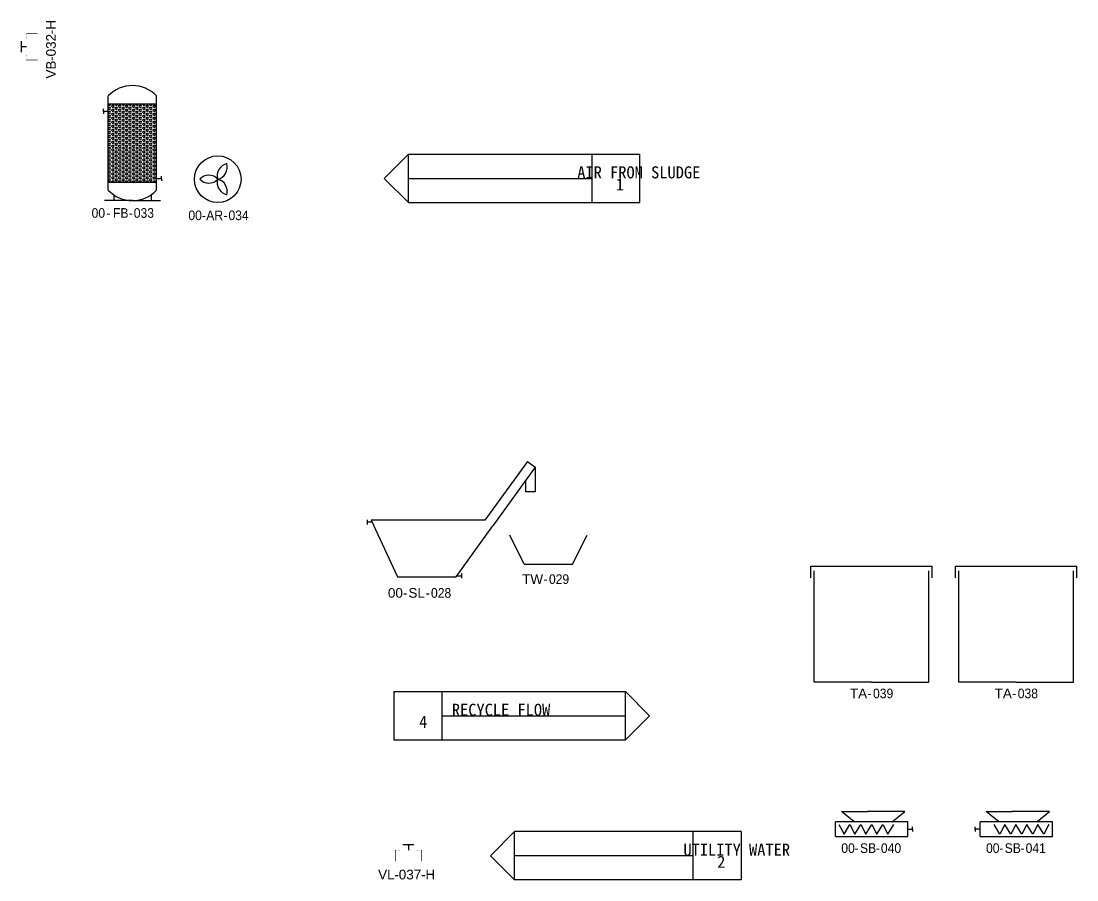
# Model space of a CAD drawing. Header units: millimetres. Extents: x 0 to 12089, y -479 to 374.
# Drawn here: x 319.7 to 538.6, y 49 to 226.9 of the extents above; entities that cross this region are included whole.
import ezdxf
from ezdxf.enums import TextEntityAlignment as Align

# ---------------------------------------------------------------- set-up
doc = ezdxf.new("R2018")
doc.units = ezdxf.units.MM
doc.header["$LTSCALE"] = 0.25
doc.set_wipeout_variables(frame=1)
for name, color, linetype, lineweight, true_color in [('equipment', 5, 'Continuous', 25, 0x0000ff), ('Text', 7, 'Continuous', 25, 0xffffff), ('valve', 7, 'Continuous', 25, 0xffffff)]:
    doc.layers.add(name, color=color, linetype=linetype, lineweight=lineweight, true_color=true_color)
doc.styles.add('FlareSeparator$0$Organica', font='arial.ttf')
doc.styles.add('Organica', font='arial.ttf')
doc.styles.add('PDBlowerVFDdrive_BlowerMBR_Tank$0$Organica', font='arial.ttf')
doc.styles.get("Standard").update_dxf_attribs({"font": 'arial.ttf'})
doc.styles.add('WasteContainer_Screeningcontainer_SB$0$Organica', font='arial.ttf')

# ---------------------------------------------------------------- blocks, each defined once
blk = doc.blocks.new('*U106')
blk.add_circle((0, 10.49), 4.84)
for centre, start, end in [((2.45, 11.23), 103.3642, 196.6358), ((-0.59, 12.98), 283.3642, 16.6358), ((-1.86, 8.74), 43.3642, 136.6358), ((-1.86, 12.25), 223.3642, 316.6358), ((2.45, 9.76), 163.3642, 256.6358), ((-0.59, 8), 343.3642, 76.6358)]:
    blk.add_arc(centre, 2.56, start, end)
at = {"char_height": 2, "width": 5.3402, "attachment_point": 6, "line_spacing_factor": 0.9, "style": 'PDBlowerVFDdrive_BlowerMBR_Tank$0$Organica'}
for insert in [(-2.5, 3), (2, 3)]:
    blk.add_mtext('{\\W0.9;-}', dxfattribs=dict(at, insert=insert))
at = {"style": 'PDBlowerVFDdrive_BlowerMBR_Tank$0$Organica', "flags": 1}
for tag, p in [('BLOWER_TYPE', (20.86, 108.5)), ('NOTE', (20.86, 105.5)), ('NOTE_CHINESE', (20.86, 102.5)), ('MATERIAL_GEAR', (20.86, 99.39)), ('MATERIAL_HOUSING', (20.86, 96.39)), ('MATERIAL_SHAFT', (20.86, 93.39)), ('MATERIAL_ROTOR', (20.86, 90.39)), ('INSTALLED_POWER', (20.86, 87.39)), ('CONSUMED_POWER', (20.86, 84.19)), ('MODEL', (20.86, 81.08)), ('MANUFACTURE', (20.86, 77.97)), ('UNIT_CAPACITY', (20.78, 74.8)), ('SP_CAPACITY', (20.78, 71.8)), ('UNIT_PRESSURE', (20.78, 68.7)), ('SP_PRESSURE', (20.78, 65.7)), ('STB_DTY', (21.54, 62.34)), ('RUNNINGHOURS', (21.54, 59.34)), ('DI', (21.54, 56.34)), ('DO', (21.54, 53.34)), ('PO', (21.54, 41.34))]:
    blk.add_attdef(tag, text='', height=2, dxfattribs=at).set_placement(p, align=Align.MIDDLE_CENTER)
at = {"style": 'PDBlowerVFDdrive_BlowerMBR_Tank$0$Organica', "width": 0.9}
for tag, p in [('AREA_CODE', (-3.3, 3)), ('TAG_ID', (1.1, 3))]:
    blk.add_attdef(tag, text='', height=2, dxfattribs=at).set_placement(p, align=Align.MIDDLE_RIGHT)
at = {"style": 'PDBlowerVFDdrive_BlowerMBR_Tank$0$Organica', "width": 0.9, "flags": 8}
blk.add_attdef('TAG', text='', height=2, dxfattribs=at).set_placement((4.31, 3), align=Align.MIDDLE_CENTER)
blk = doc.blocks.new('*U175')
h = blk.add_hatch()
h.set_pattern_fill('HEX', color=256, scale=0.075, style=0)
h.set_pattern_definition([(0, (-15, 0), (0, 0.4124446), [0.238125, -0.47625]), (120, (-15, 0), (-0.3571875, -0.206222), [0.238125, -0.47625]), (60, (-14.76187, 0), (-0.3571875, 0.206222), [0.238125, -0.47625])])
h.paths.add_polyline_path([(5, 20.05), (-5, 20.05), (-5, 3.8), (5, 3.8)])
at = {"lineweight": 25, "ltscale": 0.25}
for p, q in [((-5, 2.17), (-5, 21.69)), ((-5, 20.05), (5, 20.05)), ((5, 2.17), (5, 21.69)), ((-6, 18.5), (-6, 19)), ((-5, 18.5), (-6, 18.5)), ((-6, 18.5), (-6, 18)), ((5, 4.6), (6, 4.6)), ((6, 4.6), (6, 5.1)), ((6, 4.6), (6, 4.1)), ((-5, 3.8), (5, 3.8)), ((0, 0), (-5.8, 0)), ((-3.85, 1.19), (-3.85, 0)), ((0, 0), (5.8, 0)), ((3.85, 1.19), (3.85, 0))]:
    blk.add_line(p, q, dxfattribs=at)
for centre, start, end in [((0, 17), 43.1498, 136.8502), ((0, 6.85), 223.1498, 316.8502)]:
    blk.add_arc(centre, 6.85, start, end)
at = {"char_height": 2, "width": 5.3402, "attachment_point": 6, "line_spacing_factor": 0.9, "style": 'Organica'}
for insert in [(-4.54, -2.57), (0.06, -2.57)]:
    blk.add_mtext('{\\W0.9;-}', dxfattribs=dict(at, insert=insert))
at = {"style": 'Organica', "flags": 1}
for tag, p in [('EQIP_TYPE', (28.98, 85.99)), ('NOTE', (28.98, 79.99)), ('NOTE_CHINESE', (28.98, 76.99)), ('STB_DTY', (28.98, 73.89)), ('MATERIAL', (28.98, 70.89)), ('MODEL', (28.98, 64.57)), ('MANUFACTURE', (28.98, 61.47)), ('UNIT_VOLUME', (29.06, 58.17)), ('SP_VOLUME', (29.06, 55.17)), ('UNIT_FLOW', (28.82, 51.87)), ('SP_FLOW', (28.82, 48.87)), ('DI', (28.82, 45.87)), ('DO', (28.82, 42.87)), ('PB', (28.82, 39.87)), ('PO', (28.82, 36.87)), ('PROCESSUNITAREA', (28.82, 33.87))]:
    blk.add_attdef(tag, text='', height=2, dxfattribs=at).set_placement(p, align=Align.MIDDLE_CENTER)
at = {"style": 'Organica', "width": 0.9}
for tag, p in [('AREA_CODE', (-5.67, -2.57)), ('TAG_ID', (-0.82, -2.57))]:
    blk.add_attdef(tag, text='', height=2, dxfattribs=at).set_placement(p, align=Align.MIDDLE_RIGHT)
at = {"style": 'Organica', "width": 0.9, "flags": 8}
blk.add_attdef('TAG', text='', height=2, dxfattribs=at).set_placement((2.37, -2.57), align=Align.MIDDLE_CENTER)
blk = doc.blocks.new('RefAL1AirfromSludge')
at = {"lineweight": 25, "ltscale": 0.25}
for p, q in [((5, 5), (0, 0)), ((5, 5), (53, 5)), ((5, -5), (5, 5)), ((43, 5), (43, -5)), ((53, -5), (53, 5)), ((5, -5), (0, 0)), ((5, 0), (43, 0)), ((5, -5), (53, -5))]:
    blk.add_line(p, q, dxfattribs=at)
at = {"layer": 'Text', "lineweight": 30, "flags": 104}
blk.add_attdef('Name', text='', height=2.5, dxfattribs=at).set_placement((40, 2.5), align=Align.MIDDLE_RIGHT)
blk.add_attdef('ID', text='', height=2.5, dxfattribs=at).set_placement((48, 0), align=Align.MIDDLE_CENTER)
blk = doc.blocks.new('RefAL2UtilityWater')
at = {"lineweight": 25, "ltscale": 0.25}
for p, q in [((5, 5), (0, 0)), ((52, 5), (5, 5)), ((5, -5), (5, 5)), ((42, -5), (42, 5)), ((52, 5), (52, -5)), ((5, -5), (0, 0)), ((42, 0), (5, 0)), ((52, -5), (5, -5))]:
    blk.add_line(p, q, dxfattribs=at)
at = {"layer": 'Text', "lineweight": 30, "flags": 104}
blk.add_attdef('Name', text='', height=2.5, dxfattribs=at).set_placement((40, 2.5), align=Align.MIDDLE_RIGHT)
blk.add_attdef('ID', text='', height=2.5, dxfattribs=at).set_placement((47, 0), align=Align.MIDDLE_CENTER)
blk = doc.blocks.new('RefAR4Leachate')
at = {"lineweight": 25, "ltscale": 0.25}
for p, q in [((0, 5), (48, 5)), ((0, 5), (0, -5)), ((10, -5), (10, 5)), ((48, -5), (48, 5)), ((48, 5), (53, 0)), ((10, 0), (48, 0)), ((48, -5), (53, 0)), ((0, -5), (48, -5))]:
    blk.add_line(p, q, dxfattribs=at)
at = {"layer": 'Text', "lineweight": 30, "flags": 104}
blk.add_attdef('Name', text='', height=2.5, dxfattribs=at).set_placement((12, 2.5), align=Align.MIDDLE_LEFT)
blk.add_attdef('ID', text='', height=2.5, dxfattribs=at).set_placement((5.22, 0), align=Align.MIDDLE_CENTER)
blk = doc.blocks.new('*U509')
at = {"lineweight": 25, "ltscale": 0.25}
for p, q in [((13.2, 24.2), (4.4, 12.05)), ((13.2, 24.2), (14.82, 23.03)), ((14.82, 23.03), (6.02, 10.88)), ((14.82, 23.03), (14.82, 17.92)), ((12.82, 20.27), (12.82, 17.92)), ((14.82, 17.92), (12.82, 17.92)), ((-20.03, 12.17), (-20.03, 11.17)), ((-19.03, 11.67), (-20.03, 11.67)), ((4.4, 12.05), (-19.21, 12.05)), ((-19.21, 12.05), (-13.75, 0.36)), ((-1.59, 0.36), (6.02, 10.88)), ((-13.75, 0.36), (-1.59, 0.36)), ((-1.46, 0.54), (-0.46, 0.54)), ((-0.46, 1.04), (-0.46, 0.04))]:
    blk.add_line(p, q, dxfattribs=at)
at = {"char_height": 2, "width": 5.3402, "attachment_point": 6, "line_spacing_factor": 0.9, "style": 'Organica'}
for insert in [(-11.7, -3), (-7, -3)]:
    blk.add_mtext('{\\W0.9;-}', dxfattribs=dict(at, insert=insert))
at = {"style": 'Organica', "flags": 1}
for tag, p in [('EQUIP_TYPE', (35.83, 88.41)), ('NOTE', (35.83, 85.41)), ('NOTE_CHINESE', (35.83, 82.41)), ('MATERIAL_FRAME', (35.83, 79.41)), ('MATERIAL_FIXED', (35.83, 76.41)), ('MATERIAL_BARS', (35.83, 73.41)), ('MATERIAL_COVER', (35.83, 70.31)), ('INSTALLED_POWER', (35.83, 67.11)), ('CONSUMED_POWER', (35.83, 64.11)), ('MODEL', (35.83, 60.99)), ('MANUFACTURE', (35.83, 57.89)), ('UNIT_SPACING', (35.83, 54.68)), ('SP_SPACING', (35.83, 51.68)), ('UNIT_FLOW', (35.83, 48.57)), ('SP_FLOW', (35.83, 45.57)), ('CHANNELWIDTH', (35.83, 42.47)), ('STB_DTY', (36.1, 39.01)), ('RUNNINGHOURS', (36.1, 36.01)), ('DI', (36.1, 33.01)), ('DO', (36.1, 30.01)), ('AI', (36.1, 27.01)), ('AO', (36.1, 24.01)), ('PB', (36.1, 21.01)), ('PO', (36.1, 18.01)), ('PROCESSUNITAREA', (36.1, 15.15))]:
    blk.add_attdef(tag, text='', height=2, dxfattribs=at).set_placement(p, align=Align.MIDDLE_CENTER)
at = {"style": 'Organica'}
for tag, p in [('AREA_CODE', (-12.6, -3)), ('TAG_ID', (-8.04, -3))]:
    blk.add_attdef(tag, text='', height=2, dxfattribs=at).set_placement(p, align=Align.MIDDLE_RIGHT)
at = {"style": 'Organica', "width": 0.9, "flags": 8}
blk.add_attdef('TAG', text='', height=2, dxfattribs=at).set_placement((-4.69, -3), align=Align.MIDDLE_CENTER)
blk = doc.blocks.new('*U519')
at = {"lineweight": 25, "ltscale": 0.25}
for p, q in [((3.87, 3), (1.26, 5.2)), ((1.26, 5.2), (6.66, 5.2)), ((14.38, 5.2), (6.66, 5.2)), ((11.76, 3), (14.38, 5.2)), ((15, 3), (0, 3)), ((0, 0), (0, 3)), ((0.75, 2.5), (1.8, 0.5)), ((1.8, 0.5), (3.02, 2.5)), ((3.02, 2.5), (4.07, 0.5)), ((4.07, 0.5), (5.29, 2.5)), ((5.29, 2.5), (6.35, 0.5)), ((6.35, 0.5), (7.56, 2.5)), ((7.56, 2.5), (8.62, 0.5)), ((8.62, 0.5), (9.84, 2.5)), ((9.84, 2.5), (10.89, 0.5)), ((10.89, 0.5), (12.11, 2.5)), ((15, 0), (15, 3)), ((0, 0), (15, 0)), ((15, 1.5), (16, 1.5)), ((16, 1.5), (16, 2)), ((16, 1.5), (16, 1))]:
    blk.add_line(p, q, dxfattribs=at)
at = {"char_height": 2, "width": 5.3402, "attachment_point": 6, "line_spacing_factor": 0.9, "style": 'Organica'}
for insert in [(4.83, -2.42), (9.23, -2.42)]:
    blk.add_mtext('{\\W0.9;-}', dxfattribs=dict(at, insert=insert))
at = {"style": 'Organica', "flags": 1}
for tag, p in [('EQUIP_TYPE', (37.16, 79.54)), ('NOTE', (37.16, 76.54)), ('NOTE_CHINESE', (37.16, 73.54)), ('CONSUMED_POWER', (37.16, 70.54)), ('MATERIAL_SCREW_LINER', (37.16, 67.54)), ('MATERIAL_SCREW', (37.16, 64.54)), ('MATERIAL_CARPENTRY', (37.16, 61.44)), ('INSTALLED_POWER', (37.16, 58.23)), ('MODEL', (37.16, 55.12)), ('MANUFACTURE', (37.16, 52.01)), ('UNIT_FLOW', (37.09, 49)), ('SP_FLOW', (37.09, 46)), ('STB_DTY', (37.09, 43)), ('RUNNINGHOURS', (39.52, 39.32)), ('DI', (39.52, 36.32)), ('DO', (39.52, 33.32)), ('PB', (39.52, 30.32)), ('PO', (39.52, 27.32)), ('PROCESSUNITAREA', (39.52, 24.25))]:
    blk.add_attdef(tag, text='', height=2, dxfattribs=at).set_placement(p, align=Align.MIDDLE_CENTER)
at = {"style": 'Organica', "width": 0.9}
blk.add_attdef('AREA_CODE', text='', height=2, dxfattribs=at).set_placement((4.03, -2.42), align=Align.MIDDLE_RIGHT)
at = {"style": 'Organica', "width": 0.9, "flags": 8}
blk.add_attdef('TAG_ID', text='', height=2, dxfattribs=at).set_placement((8.46, -2.42), align=Align.MIDDLE_RIGHT)
blk.add_attdef('TAG', text='', height=2, dxfattribs=at).set_placement((11.54, -2.42), align=Align.MIDDLE_CENTER)
blk = doc.blocks.new('*U520')
at = {"lineweight": 25, "ltscale": 0.25}
for p, q in [((3.87, 3), (1.26, 5.2)), ((1.26, 5.2), (6.66, 5.2)), ((14.38, 5.2), (6.66, 5.2)), ((11.76, 3), (14.38, 5.2)), ((15, 3), (0, 3)), ((0, 0), (0, 3)), ((4.11, 0.5), (2.89, 2.5)), ((5.16, 2.5), (4.11, 0.5)), ((6.38, 0.5), (5.16, 2.5)), ((7.44, 2.5), (6.38, 0.5)), ((8.65, 0.5), (7.44, 2.5)), ((9.71, 2.5), (8.65, 0.5)), ((10.93, 0.5), (9.71, 2.5)), ((11.98, 2.5), (10.93, 0.5)), ((13.2, 0.5), (11.98, 2.5)), ((14.25, 2.5), (13.2, 0.5)), ((15, 0), (15, 3)), ((-1, 1.5), (-1, 2)), ((-1, 1.5), (-1, 1)), ((0, 1.5), (-1, 1.5)), ((0, 0), (15, 0))]:
    blk.add_line(p, q, dxfattribs=at)
at = {"char_height": 2, "width": 5.3402, "attachment_point": 6, "line_spacing_factor": 0.9, "style": 'Organica'}
for insert in [(4.83, -2.42), (9.23, -2.42)]:
    blk.add_mtext('{\\W0.9;-}', dxfattribs=dict(at, insert=insert))
at = {"style": 'Organica', "flags": 1}
for tag, p in [('EQUIP_TYPE', (37.16, 79.54)), ('NOTE', (37.16, 76.54)), ('NOTE_CHINESE', (37.16, 73.54)), ('CONSUMED_POWER', (37.16, 70.54)), ('MATERIAL_SCREW_LINER', (37.16, 67.54)), ('MATERIAL_SCREW', (37.16, 64.54)), ('MATERIAL_CARPENTRY', (37.16, 61.44)), ('INSTALLED_POWER', (37.16, 58.23)), ('MODEL', (37.16, 55.12)), ('MANUFACTURE', (37.16, 52.01)), ('UNIT_FLOW', (37.09, 49)), ('SP_FLOW', (37.09, 46)), ('STB_DTY', (37.09, 43)), ('RUNNINGHOURS', (39.52, 39.32)), ('DI', (39.52, 36.32)), ('DO', (39.52, 33.32)), ('PB', (39.52, 30.32)), ('PO', (39.52, 27.32)), ('PROCESSUNITAREA', (39.52, 24.25))]:
    blk.add_attdef(tag, text='', height=2, dxfattribs=at).set_placement(p, align=Align.MIDDLE_CENTER)
at = {"style": 'Organica', "width": 0.9}
blk.add_attdef('AREA_CODE', text='', height=2, dxfattribs=at).set_placement((4.03, -2.42), align=Align.MIDDLE_RIGHT)
at = {"style": 'Organica', "width": 0.9, "flags": 8}
blk.add_attdef('TAG_ID', text='', height=2, dxfattribs=at).set_placement((8.46, -2.42), align=Align.MIDDLE_RIGHT)
blk.add_attdef('TAG', text='', height=2, dxfattribs=at).set_placement((11.54, -2.42), align=Align.MIDDLE_CENTER)
blk = doc.blocks.new('*U536')
at = {"lineweight": 25, "ltscale": 0.25}
for p, q in [((0, 0), (-3, 6)), ((10, 0), (13, 6)), ((0, 0), (10, 0))]:
    blk.add_line(p, q, dxfattribs=at)
at = {"insert": (4.8, -3.09), "char_height": 2, "width": 5.3402, "attachment_point": 6, "line_spacing_factor": 0.9, "style": 'FlareSeparator$0$Organica'}
blk.add_mtext('{\\W0.9;-}', dxfattribs=at)
at = {"flags": 1}
for tag, style, p in [('NOTE', 'FlareSeparator$0$Organica', (32.34, 64.82)), ('STB_DTY', 'WasteContainer_Screeningcontainer_SB$0$Organica', (32.87, 61.29)), ('MODEL', 'WasteContainer_Screeningcontainer_SB$0$Organica', (32.87, 54.87)), ('MANUFACTURE', 'WasteContainer_Screeningcontainer_SB$0$Organica', (32.87, 51.77)), ('SP_VOLUME', 'WasteContainer_Screeningcontainer_SB$0$Organica', (32.95, 48.47)), ('EQUIP_TYPE', 'FlareSeparator$0$Organica', (33.98, 43.48)), ('NOTE_CHINESE', 'FlareSeparator$0$Organica', (33.98, 37.48)), ('STB_DTY', 'FlareSeparator$0$Organica', (33.98, 34.48)), ('MATERIAL_BODY', 'FlareSeparator$0$Organica', (33.98, 31.37)), ('MODEL', 'FlareSeparator$0$Organica', (33.98, 28.06)), ('MANUFACTURE', 'FlareSeparator$0$Organica', (33.98, 24.95)), ('SP_VOLUME', 'FlareSeparator$0$Organica', (34.06, 21.66)), ('UNIT_VOLUME', 'FlareSeparator$0$Organica', (34.06, 18.66))]:
    blk.add_attdef(tag, text='', height=2, dxfattribs=dict(at, style=style)).set_placement(p, align=Align.MIDDLE_CENTER)
at = {"style": 'FlareSeparator$0$Organica'}
blk.add_attdef('TAG_ID', text='', height=2, dxfattribs=at).set_placement((3.89, -3.09), align=Align.MIDDLE_RIGHT)
at = {"style": 'FlareSeparator$0$Organica', "width": 0.9, "flags": 8}
blk.add_attdef('TAG', text='', height=2, dxfattribs=at).set_placement((5.11, -3.09), align=Align.MIDDLE_LEFT)
blk = doc.blocks.new('*U541')
at = {"lineweight": 25, "ltscale": 0.25}
for p, q in [((-7.77, 20.87), (-7.77, 23.29)), ((-7.77, 23.29), (17.37, 23.29)), ((-7.08, -0.72), (-7.08, 22.29)), ((16.69, -0.72), (16.69, 22.29)), ((17.37, 20.87), (17.37, 23.29)), ((4.8, -0.72), (-7.08, -0.72)), ((4.8, -0.72), (16.69, -0.72))]:
    blk.add_line(p, q, dxfattribs=at)
at = {"insert": (4.8, -3.09), "char_height": 2, "width": 5.3402, "attachment_point": 6, "line_spacing_factor": 0.9, "style": 'FlareSeparator$0$Organica'}
blk.add_mtext('{\\W0.9;-}', dxfattribs=at)
at = {"flags": 1}
for tag, style, p in [('NOTE', 'FlareSeparator$0$Organica', (32.34, 64.82)), ('STB_DTY', 'WasteContainer_Screeningcontainer_SB$0$Organica', (32.87, 61.29)), ('MODEL', 'WasteContainer_Screeningcontainer_SB$0$Organica', (32.87, 54.87)), ('MANUFACTURE', 'WasteContainer_Screeningcontainer_SB$0$Organica', (32.87, 51.77)), ('SP_VOLUME', 'WasteContainer_Screeningcontainer_SB$0$Organica', (32.95, 48.47)), ('EQUIP_TYPE', 'FlareSeparator$0$Organica', (33.98, 43.48)), ('NOTE_CHINESE', 'FlareSeparator$0$Organica', (33.98, 37.48)), ('STB_DTY', 'FlareSeparator$0$Organica', (33.98, 34.48)), ('MATERIAL_BODY', 'FlareSeparator$0$Organica', (33.98, 31.37)), ('MODEL', 'FlareSeparator$0$Organica', (33.98, 28.06)), ('MANUFACTURE', 'FlareSeparator$0$Organica', (33.98, 24.95)), ('SP_VOLUME', 'FlareSeparator$0$Organica', (34.06, 21.66)), ('UNIT_VOLUME', 'FlareSeparator$0$Organica', (34.06, 18.66))]:
    blk.add_attdef(tag, text='', height=2, dxfattribs=dict(at, style=style)).set_placement(p, align=Align.MIDDLE_CENTER)
at = {"style": 'FlareSeparator$0$Organica'}
blk.add_attdef('TAG_ID', text='', height=2, dxfattribs=at).set_placement((3.89, -3.09), align=Align.MIDDLE_RIGHT)
at = {"style": 'FlareSeparator$0$Organica', "width": 0.9, "flags": 8}
blk.add_attdef('TAG', text='', height=2, dxfattribs=at).set_placement((5.11, -3.09), align=Align.MIDDLE_LEFT)
blk = doc.blocks.new('*U556')
blk.add_hatch(color=256).paths.add_polyline_path([(-0.5, 0, 1), (0.5, 0, 1)])
at = {"lineweight": 25, "ltscale": 0.25}
for p, q in [((1.14, 2.29), (-1.14, 2.29)), ((0, 2.29), (0, 0)), ((-2.67, 1.14), (-2.67, -1.14)), ((-1.9, -1.14), (-1.9, 1.14)), ((-0.46, 0.19), (-1.9, 0.76)), ((0.46, 0.19), (1.9, 0.76)), ((1.9, -1.14), (1.9, 1.14)), ((2.67, 1.14), (2.67, -1.14)), ((-1.9, -0.76), (-0.46, -0.19)), ((1.9, -0.76), (0.46, -0.19))]:
    blk.add_line(p, q, dxfattribs=at)
blk.add_circle((0, 0), 0.5)
at = {"char_height": 2, "width": 5.3402, "style": 'Organica'}
for s, insert, attachment_point in [('-', (-1.98, -3.9), 6), ('-H', (2.6, -3.9), 4)]:
    blk.add_mtext(s, dxfattribs=dict(at, insert=insert, attachment_point=attachment_point))
at = {"style": 'Organica'}
for tag, flags, p in [('EQUIP_TYPE', 1, (-8.63, 62.54)), ('NOTE', 1, (-8.63, 59.54)), ('NOTE_CHINESE', 1, (-8.63, 56.54)), ('AREA_CODE', 1, (-8.63, 53.54)), ('DI', 1, (-8.63, 50.54)), ('DO', 1, (-8.63, 47.54)), ('AI', 1, (-8.63, 44.54)), ('AO', 1, (-8.63, 41.54)), ('PB', 1, (-8.63, 38.54)), ('PO', 1, (-8.63, 35.54)), ('SP_ACTUATED', 1, (-8.63, 32.54)), ('SIZE', 1, (-8.63, 23.54)), ('MATERIAL', 1, (-8.63, 19.54)), ('PRESSURE', 1, (-8.63, 15.54)), ('PROCESSUNITAREA', 1, (-8.63, 11.72)), ('TAG', 8, (0.33, -3.9))]:
    blk.add_attdef(tag, text='', height=2, dxfattribs=dict(at, flags=flags)).set_placement(p, align=Align.MIDDLE_CENTER)
blk.add_attdef('TAG_ID', text='', height=2, dxfattribs=at).set_placement((-2.86, -3.9), align=Align.MIDDLE_RIGHT)
blk.add_wipeout([(-2.67, 1.14), (2.67, 1.14), (2.67, -1.14), (-2.67, -1.14)])
blk = doc.blocks.new('*U557')
at = {"lineweight": 25, "ltscale": 0.25}
for p, q in [((1.14, 2.29), (-1.14, 2.29)), ((0, 0.5), (0, 2.29)), ((-2.67, 1.14), (-2.67, -1.14)), ((-1.9, -1.14), (-1.9, 1.14)), ((1.9, -0.76), (-1.9, 0.76)), ((1.9, -1.14), (1.9, 1.14)), ((2.67, 1.14), (2.67, -1.14))]:
    blk.add_line(p, q, dxfattribs=at)
blk.add_circle((0, 0), 0.5)
at = {"char_height": 2, "width": 5.3402, "style": 'Organica'}
for s, insert, attachment_point in [('-', (-1.98, -3.9), 6), ('-H', (2.6, -3.9), 4)]:
    blk.add_mtext(s, dxfattribs=dict(at, insert=insert, attachment_point=attachment_point))
at = {"style": 'Organica'}
for tag, flags, p in [('EQUIP_TYPE', 1, (-8.63, 62.54)), ('NOTE', 1, (-8.63, 59.54)), ('NOTE_CHINESE', 1, (-8.63, 56.54)), ('AREA_CODE', 1, (-8.63, 53.54)), ('DI', 1, (-8.63, 50.54)), ('DO', 1, (-8.63, 47.54)), ('AI', 1, (-8.63, 44.54)), ('AO', 1, (-8.63, 41.54)), ('PB', 1, (-8.63, 38.54)), ('PO', 1, (-8.63, 35.54)), ('SP_ACTUATED', 1, (-8.63, 32.54)), ('SIZE', 1, (-8.63, 23.54)), ('MATERIAL', 1, (-8.63, 19.54)), ('PRESSURE', 1, (-8.63, 15.54)), ('PROCESSUNITAREA', 1, (-8.63, 11.72)), ('TAG', 8, (0.33, -3.9))]:
    blk.add_attdef(tag, text='', height=2, dxfattribs=dict(at, flags=flags)).set_placement(p, align=Align.MIDDLE_CENTER)
blk.add_attdef('TAG_ID', text='', height=2, dxfattribs=at).set_placement((-2.86, -3.9), align=Align.MIDDLE_RIGHT)
blk.add_wipeout([(-2.67, 1.14), (2.67, 1.14), (2.67, -1.14), (-2.67, -1.14)])

msp = doc.modelspace()

# ---------------------------------------------------------------- block references
ref = msp.add_blockref('RefAL1AirfromSludge', (395, 194.36))
lines = msp.add_mtext('1', dxfattribs={"layer": 'Text', "insert": (443, 194.36), "char_height": 2.5, "attachment_point": 1})
ref.add_attrib('ID', '', (443, 194.36), dxfattribs={"flags": 104}).embed_mtext(lines)
lines = msp.add_mtext('AIR FROM SLUDGE', dxfattribs={"layer": 'Text', "insert": (435, 196.86), "char_height": 2.5, "attachment_point": 1})
ref.add_attrib('Name', '', (435, 196.86), dxfattribs={"flags": 104}).embed_mtext(lines)
ref = msp.add_blockref('RefAR4Leachate', (397, 83))
lines = msp.add_mtext('4', dxfattribs={"layer": 'Text', "insert": (402.22, 83), "char_height": 2.5, "attachment_point": 1})
ref.add_attrib('ID', '', (402.22, 83), dxfattribs={"flags": 104}).embed_mtext(lines)
lines = msp.add_mtext('RECYCLE FLOW', dxfattribs={"layer": 'Text', "insert": (409, 85.5), "char_height": 2.5, "attachment_point": 1})
ref.add_attrib('Name', '', (409, 85.5), dxfattribs={"flags": 104}).embed_mtext(lines)
ref = msp.add_blockref('RefAL2UtilityWater', (417, 54))
lines = msp.add_mtext('2', dxfattribs={"layer": 'Text', "insert": (464, 54), "char_height": 2.5, "attachment_point": 1})
ref.add_attrib('ID', '', (464, 54), dxfattribs={"flags": 104}).embed_mtext(lines)
lines = msp.add_mtext('UTILITY WATER', dxfattribs={"layer": 'Text', "insert": (457, 56.5), "char_height": 2.5, "attachment_point": 1})
ref.add_attrib('Name', '', (457, 56.5), dxfattribs={"flags": 104}).embed_mtext(lines)
at = {"layer": 'equipment'}
ref = msp.add_blockref('*U175', (342.79, 189.75), dxfattribs=at)
ref.add_attrib('TAG', '033', dxfattribs={"layer": '0', "height": 2, "style": 'Organica', "width": 0.9}).set_placement((345.16, 187.19), align=Align.MIDDLE_CENTER)
ref.add_attrib('AREA_CODE', '00', dxfattribs={"layer": '0', "height": 2, "style": 'Organica', "width": 0.9}).set_placement((337.12, 187.19), align=Align.MIDDLE_RIGHT)
ref.add_attrib('TAG_ID', 'FB', dxfattribs={"layer": '0', "height": 2, "style": 'Organica', "width": 0.9}).set_placement((341.97, 187.19), align=Align.MIDDLE_RIGHT)
ref = msp.add_blockref('*U106', (360.48, 183.7), dxfattribs=at)
ref.add_attrib('TAG', '034', dxfattribs={"layer": '0', "height": 2, "style": 'PDBlowerVFDdrive_BlowerMBR_Tank$0$Organica', "width": 0.9}).set_placement((364.79, 186.7), align=Align.MIDDLE_CENTER)
ref.add_attrib('AREA_CODE', '00', dxfattribs={"layer": '0', "height": 2, "style": 'PDBlowerVFDdrive_BlowerMBR_Tank$0$Organica', "width": 0.9}).set_placement((357.18, 186.7), align=Align.MIDDLE_RIGHT)
ref.add_attrib('TAG_ID', 'AR', dxfattribs={"layer": '0', "height": 2, "style": 'PDBlowerVFDdrive_BlowerMBR_Tank$0$Organica', "width": 0.9}).set_placement((361.58, 186.7), align=Align.MIDDLE_RIGHT)
ref = msp.add_blockref('*U509', (411.46, 111.46), dxfattribs=at)
ref.add_attrib('TAG', '028', dxfattribs={"layer": '0', "height": 2, "style": 'Organica', "width": 0.9}).set_placement((406.77, 108.46), align=Align.MIDDLE_CENTER)
ref.add_attrib('AREA_CODE', '00', dxfattribs={"layer": '0', "height": 2, "style": 'Organica'}).set_placement((398.86, 108.46), align=Align.MIDDLE_RIGHT)
ref.add_attrib('TAG_ID', 'SL', dxfattribs={"layer": '0', "height": 2, "style": 'Organica'}).set_placement((403.42, 108.46), align=Align.MIDDLE_RIGHT)
ref = msp.add_blockref('*U536', (424.02, 114.41), dxfattribs=at)
ref.add_attrib('TAG', '029', dxfattribs={"layer": '0', "height": 2, "style": 'FlareSeparator$0$Organica', "width": 0.9}).set_placement((429.13, 111.32), align=Align.MIDDLE_LEFT)
ref.add_attrib('TAG_ID', 'TW', dxfattribs={"layer": '0', "height": 2, "style": 'FlareSeparator$0$Organica'}).set_placement((427.91, 111.32), align=Align.MIDDLE_RIGHT)
ref = msp.add_blockref('*U541', (491.2, 90.72), dxfattribs=at)
ref.add_attrib('TAG', '039', dxfattribs={"layer": '0', "height": 2, "style": 'FlareSeparator$0$Organica', "width": 0.9}).set_placement((496.31, 87.63), align=Align.MIDDLE_LEFT)
ref.add_attrib('TAG_ID', 'TA', dxfattribs={"layer": '0', "height": 2, "style": 'FlareSeparator$0$Organica'}).set_placement((495.09, 87.63), align=Align.MIDDLE_RIGHT)
ref = msp.add_blockref('*U541', (521.2, 90.72), dxfattribs=at)
ref.add_attrib('TAG', '038', dxfattribs={"layer": '0', "height": 2, "style": 'FlareSeparator$0$Organica', "width": 0.9}).set_placement((526.31, 87.63), align=Align.MIDDLE_LEFT)
ref.add_attrib('TAG_ID', 'TA', dxfattribs={"layer": '0', "height": 2, "style": 'FlareSeparator$0$Organica'}).set_placement((525.09, 87.63), align=Align.MIDDLE_RIGHT)
ref = msp.add_blockref('*U519', (488.5, 58), dxfattribs=at)
ref.add_attrib('TAG', '040', dxfattribs={"layer": '0', "height": 2, "style": 'Organica', "width": 0.9}).set_placement((500.04, 55.58), align=Align.MIDDLE_CENTER)
ref.add_attrib('AREA_CODE', '00', dxfattribs={"layer": '0', "height": 2, "style": 'Organica', "width": 0.9}).set_placement((492.53, 55.58), align=Align.MIDDLE_RIGHT)
ref.add_attrib('TAG_ID', 'SB', dxfattribs={"layer": '0', "height": 2, "style": 'Organica', "width": 0.9}).set_placement((496.96, 55.58), align=Align.MIDDLE_RIGHT)
ref = msp.add_blockref('*U519', (488.5, 58), dxfattribs=at)
ref.add_attrib('TAG', '040', dxfattribs={"layer": '0', "height": 2, "style": 'Organica', "width": 0.9}).set_placement((500.04, 55.58), align=Align.MIDDLE_CENTER)
ref.add_attrib('AREA_CODE', '00', dxfattribs={"layer": '0', "height": 2, "style": 'Organica', "width": 0.9}).set_placement((492.53, 55.58), align=Align.MIDDLE_RIGHT)
ref.add_attrib('TAG_ID', 'SB', dxfattribs={"layer": '0', "height": 2, "style": 'Organica', "width": 0.9}).set_placement((496.96, 55.58), align=Align.MIDDLE_RIGHT)
ref = msp.add_blockref('*U520', (518.5, 58), dxfattribs=at)
ref.add_attrib('TAG', '041', dxfattribs={"layer": '0', "height": 2, "style": 'Organica', "width": 0.9}).set_placement((530.04, 55.58), align=Align.MIDDLE_CENTER)
ref.add_attrib('AREA_CODE', '00', dxfattribs={"layer": '0', "height": 2, "style": 'Organica', "width": 0.9}).set_placement((522.53, 55.58), align=Align.MIDDLE_RIGHT)
ref.add_attrib('TAG_ID', 'SB', dxfattribs={"layer": '0', "height": 2, "style": 'Organica', "width": 0.9}).set_placement((526.96, 55.58), align=Align.MIDDLE_RIGHT)
ref = msp.add_blockref('*U520', (518.5, 58), dxfattribs=at)
ref.add_attrib('TAG', '041', dxfattribs={"layer": '0', "height": 2, "style": 'Organica', "width": 0.9}).set_placement((530.04, 55.58), align=Align.MIDDLE_CENTER)
ref.add_attrib('AREA_CODE', '00', dxfattribs={"layer": '0', "height": 2, "style": 'Organica', "width": 0.9}).set_placement((522.53, 55.58), align=Align.MIDDLE_RIGHT)
ref.add_attrib('TAG_ID', 'SB', dxfattribs={"layer": '0', "height": 2, "style": 'Organica', "width": 0.9}).set_placement((526.96, 55.58), align=Align.MIDDLE_RIGHT)
at = {"layer": 'valve'}
ref = msp.add_blockref('*U557', (322, 221.63), dxfattribs=dict(at, rotation=90))
ref.add_attrib('TAG', '032', dxfattribs={"layer": '0', "height": 2, "rotation": 90, "style": 'Organica'}).set_placement((325.9, 221.96), align=Align.MIDDLE_CENTER)
ref.add_attrib('TAG_ID', 'VB', dxfattribs={"layer": '0', "height": 2, "rotation": 90, "style": 'Organica'}).set_placement((325.9, 218.77), align=Align.MIDDLE_RIGHT)
ref = msp.add_blockref('*U556', (400, 54), dxfattribs=at)
ref.add_attrib('TAG', '037', dxfattribs={"layer": '0', "height": 2, "style": 'Organica'}).set_placement((400.33, 50.1), align=Align.MIDDLE_CENTER)
ref.add_attrib('TAG_ID', 'VL', dxfattribs={"layer": '0', "height": 2, "style": 'Organica'}).set_placement((397.14, 50.1), align=Align.MIDDLE_RIGHT)

doc.saveas('drawing.dxf')
